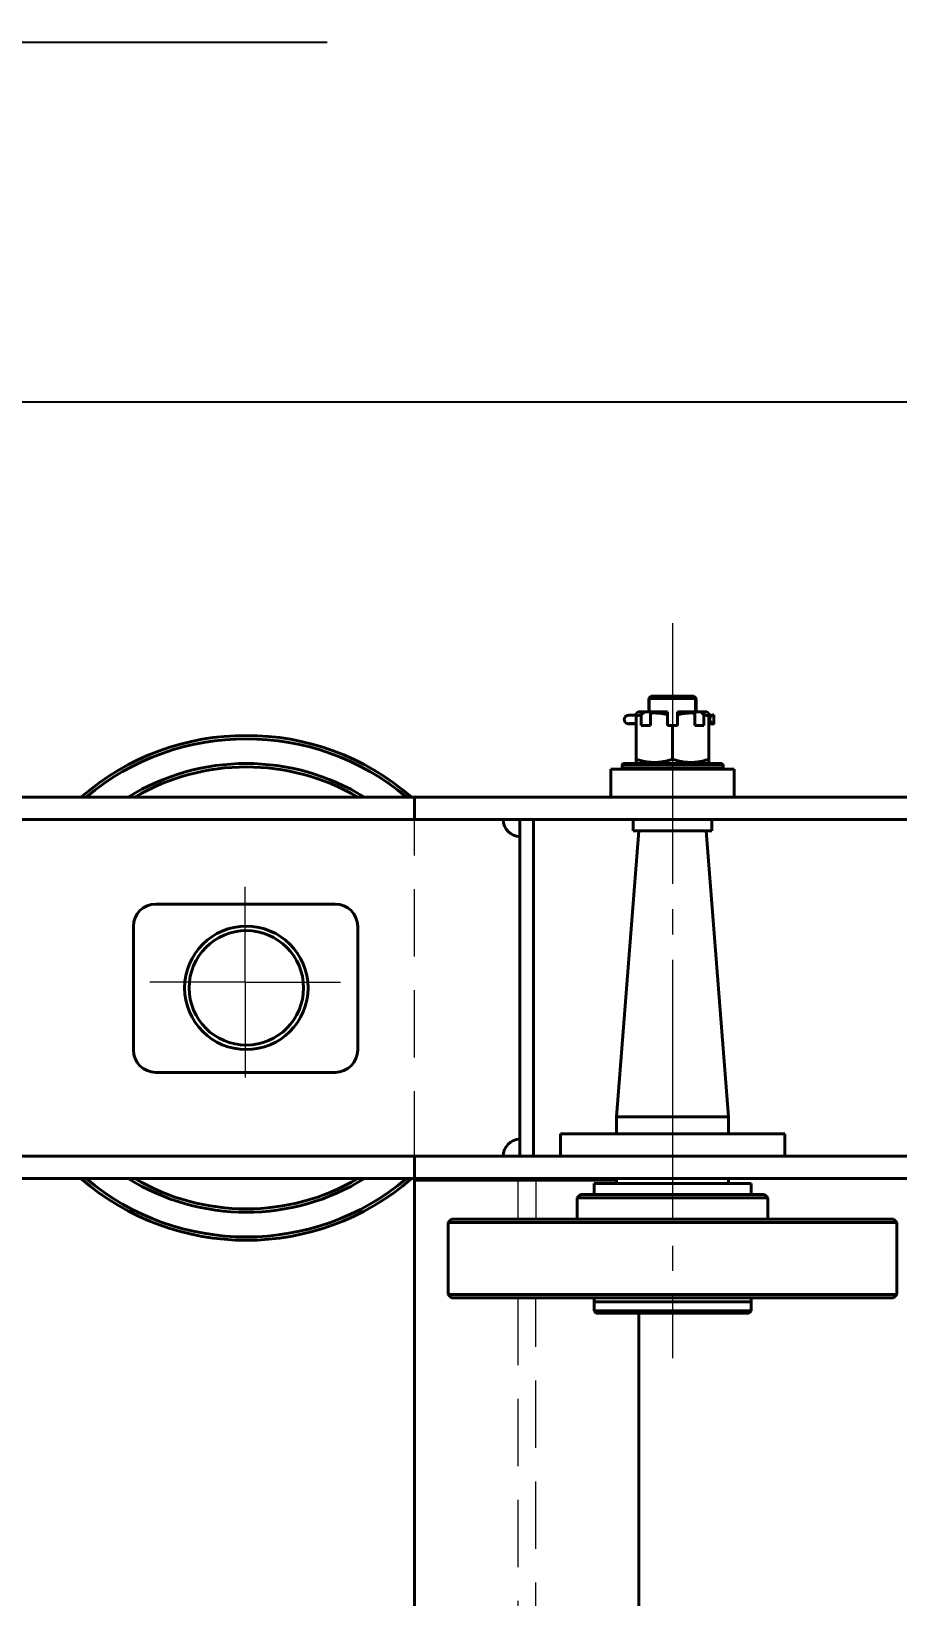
# Model space of a CAD drawing. Header units: millimetres. Extents: x 0 to 841, y 0 to 594.
# Drawn here: x 103 to 154.5, y 452.2 to 545.3 of the extents above; entities that cross this region are included whole.
import ezdxf

# ---------------------------------------------------------------- set-up
doc = ezdxf.new("R2010")
doc.units = ezdxf.units.MM
for name, pattern in [('K5LT_AXLED', [19.996264, 15.496264, -1.5, 1.5, -1.5]), ('K5LT_BASIC', [0]), ('K5LT_DASHED', [6, 4, -2]), ('K5LT_THIN', [0])]:
    doc.linetypes.add(name, pattern=pattern)
doc.layers.add('Системный слой', color=7, linetype='Continuous')
doc.styles.add('KDIMTEXTSTYLE', font='GOST_AU.SHX', dxfattribs={"width": 0.96, "oblique": 15, "height": 5})
doc.dimstyles.new('KDIMSTYLE (0.07)', dxfattribs={"dimtxt": 5, "dimasz": 1, "dimexe": 2, "dimexo": 0.0625, "dimgap": 1, "dimtad": 1, "dimlfac": 15, "dimtxsty": 'KDIMTEXTSTYLE', "dimsah": 1, "dimcen": 0.09, "dimdle": 1, "dimadec": 0, "dimazin": 0, "dimtfac": 0.667, "dimtmove": 0, "dimatfit": 3, "dimfxl": 1, "dimtvp": 1, "dimtolj": 1, "dimtzin": 0, "dimarcsym": 0})

# ---------------------------------------------------------------- blocks, each defined once
blk = doc.blocks.new('U17')
at = {"layer": 'Системный слой', "color": 150, "linetype": 'K5LT_BASIC', "lineweight": 40, "true_color": 0x0080ff}
for p, q in [((143.29, 504.406), (143.342, 504.559)), ((143.298, 504.342), (143.29, 504.406)), ((143.388, 504.208), (143.298, 504.342)), ((143.342, 504.559), (143.476, 504.648)), ((143.476, 504.648), (143.54, 504.656)), ((143.54, 504.156), (143.388, 504.208))]:
    blk.add_line(p, q, dxfattribs=at)
blk = doc.blocks.new('U18')
at = {"layer": 'Системный слой', "color": 150, "linetype": 'K5LT_BASIC', "lineweight": 40, "true_color": 0x0080ff}
for p, q in [((138.473, 504.127), (138.525, 504.132)), ((138.499, 504.124), (138.473, 504.127)), ((138.643, 504.12), (138.499, 504.124)), ((138.525, 504.132), (138.678, 504.134)), ((138.834, 504.121), (138.643, 504.12)), ((138.678, 504.134), (138.834, 504.134))]:
    blk.add_line(p, q, dxfattribs=at)
blk = doc.blocks.new('U19')
at = {"layer": 'Системный слой', "color": 150, "linetype": 'K5LT_BASIC', "lineweight": 40, "true_color": 0x0080ff}
for p, q in [((143.35, 504.627), (143.374, 504.627)), ((143.374, 504.627), (143.398, 504.627)), ((143.398, 504.627), (143.42, 504.625))]:
    blk.add_line(p, q, dxfattribs=at)
blk = doc.blocks.new('U20')
at = {"layer": 'Системный слой', "color": 150, "linetype": 'K5LT_BASIC', "lineweight": 40, "true_color": 0x0080ff}
for p, q in [((143.29, 504.127), (143.31, 504.127)), ((143.31, 504.127), (143.33, 504.127)), ((143.33, 504.127), (143.35, 504.127)), ((143.35, 504.127), (143.393, 504.128)), ((143.393, 504.128), (143.432, 504.13)), ((143.432, 504.13), (143.467, 504.136))]:
    blk.add_line(p, q, dxfattribs=at)
blk = doc.blocks.new('U31')
at = {"layer": 'Системный слой', "color": 150, "linetype": 'K5LT_BASIC', "lineweight": 40, "true_color": 0x0080ff}
for p, q in [((125.758, 471.763), (125.758, 431.096)), ((125.758, 423.096), (125.758, 413.763))]:
    blk.add_line(p, q, dxfattribs=at)
blk = doc.blocks.new('U32')
at = {"layer": 'Системный слой', "color": 150, "linetype": 'K5LT_BASIC', "lineweight": 40, "true_color": 0x0080ff}
for p, q in [((139.091, 469.096), (139.091, 431.096)), ((139.091, 423.096), (139.091, 419.763)), ((139.091, 415.763), (139.091, 413.763))]:
    blk.add_line(p, q, dxfattribs=at)
blk = doc.blocks.new('U110')
at = {"layer": 'Системный слой', "color": 150, "linetype": 'K5LT_BASIC', "lineweight": 40, "true_color": 0x0080ff}
for p, q in [((144.424, 479.763), (144.424, 480.763)), ((144.424, 476.808), (144.424, 477.096))]:
    blk.add_line(p, q, dxfattribs=at)
blk = doc.blocks.new('U111')
at = {"layer": 'Системный слой', "color": 150, "linetype": 'K5LT_BASIC', "lineweight": 40, "true_color": 0x0080ff}
for p, q in [((137.758, 479.763), (137.758, 480.763)), ((137.758, 476.808), (137.758, 477.096))]:
    blk.add_line(p, q, dxfattribs=at)
blk = doc.blocks.new('U112')
at = {"layer": 'Системный слой', "color": 150, "linetype": 'K5LT_BASIC', "lineweight": 40, "true_color": 0x0080ff}
for p, q in [((142.46, 504.829), (142.471, 504.912)), ((142.471, 504.912), (142.483, 504.967)), ((142.483, 504.9), (142.477, 504.829)), ((142.483, 504.967), (142.49, 504.986)), ((142.489, 504.953), (142.483, 504.9)), ((142.491, 504.982), (142.489, 504.953)), ((142.49, 504.986), (142.491, 504.986)), ((142.491, 504.986), (142.491, 504.984)), ((142.491, 504.984), (142.491, 504.982))]:
    blk.add_line(p, q, dxfattribs=at)
blk = doc.blocks.new('U113')
at = {"layer": 'Системный слой', "color": 150, "linetype": 'K5LT_BASIC', "lineweight": 40, "true_color": 0x0080ff}
for p, q in [((139.691, 504.984), (139.691, 504.986)), ((139.691, 504.986), (139.692, 504.986)), ((139.691, 504.982), (139.691, 504.984)), ((139.693, 504.953), (139.691, 504.982)), ((139.692, 504.986), (139.699, 504.967)), ((139.699, 504.9), (139.693, 504.953)), ((139.699, 504.967), (139.71, 504.912)), ((139.704, 504.829), (139.699, 504.9)), ((139.71, 504.912), (139.722, 504.829))]:
    blk.add_line(p, q, dxfattribs=at)
blk = doc.blocks.new('U114')
at = {"layer": 'Системный слой', "color": 150, "linetype": 'K5LT_BASIC', "lineweight": 40, "true_color": 0x0080ff}
for p, q in [((136.424, 476.808), (141.091, 476.808)), ((141.091, 476.808), (145.758, 476.808))]:
    blk.add_line(p, q, dxfattribs=at)
blk = doc.blocks.new('U115')
at = {"layer": 'Системный слой', "color": 150, "linetype": 'K5LT_BASIC', "lineweight": 40, "true_color": 0x0080ff}
for p, q in [((135.624, 476.141), (141.091, 476.141)), ((141.091, 476.141), (146.558, 476.141))]:
    blk.add_line(p, q, dxfattribs=at)
blk = doc.blocks.new('U116')
at = {"layer": 'Системный слой', "color": 150, "linetype": 'K5LT_BASIC', "lineweight": 40, "true_color": 0x0080ff}
for p, q in [((135.424, 475.941), (141.091, 475.941)), ((141.091, 475.941), (146.758, 475.941))]:
    blk.add_line(p, q, dxfattribs=at)
blk = doc.blocks.new('U117')
at = {"layer": 'Системный слой', "color": 150, "linetype": 'K5LT_BASIC', "lineweight": 40, "true_color": 0x0080ff}
for p, q in [((127.958, 474.675), (141.091, 474.675)), ((141.091, 474.675), (154.224, 474.675))]:
    blk.add_line(p, q, dxfattribs=at)
blk = doc.blocks.new('U118')
at = {"layer": 'Системный слой', "color": 150, "linetype": 'K5LT_BASIC', "lineweight": 40, "true_color": 0x0080ff}
for p, q in [((127.958, 470.008), (141.091, 470.008)), ((141.091, 470.008), (154.224, 470.008))]:
    blk.add_line(p, q, dxfattribs=at)
blk = doc.blocks.new('U119')
at = {"layer": 'Системный слой', "color": 150, "linetype": 'K5LT_BASIC', "lineweight": 40, "true_color": 0x0080ff}
for p, q in [((127.758, 470.208), (141.091, 470.208)), ((141.091, 470.208), (154.424, 470.208))]:
    blk.add_line(p, q, dxfattribs=at)
blk = doc.blocks.new('U120')
at = {"layer": 'Системный слой', "color": 150, "linetype": 'K5LT_BASIC', "lineweight": 40, "true_color": 0x0080ff}
for p, q in [((127.758, 474.475), (141.091, 474.475)), ((141.091, 474.475), (154.424, 474.475))]:
    blk.add_line(p, q, dxfattribs=at)
blk = doc.blocks.new('U121')
at = {"layer": 'Системный слой', "color": 150, "linetype": 'K5LT_BASIC', "lineweight": 40, "true_color": 0x0080ff}
for start, end in [(58.21167, 121.78833), (238.21167, 301.78833)]:
    blk.add_arc((115.758, 488.429), 13.333, start, end, dxfattribs=at)
blk = doc.blocks.new('U122')
at = {"layer": 'Системный слой', "color": 150, "linetype": 'K5LT_BASIC', "lineweight": 40, "true_color": 0x0080ff}
for start, end in [(59.64878, 120.35122), (239.64878, 300.35122)]:
    blk.add_arc((115.758, 488.429), 13.133, start, end, dxfattribs=at)
blk = doc.blocks.new('U123')
at = {"layer": 'Системный слой', "color": 150, "linetype": 'K5LT_BASIC', "lineweight": 40, "true_color": 0x0080ff}
for start, end in [(49.07394, 130.92606), (229.07394, 310.92606)]:
    blk.add_arc((115.758, 488.429), 15, start, end, dxfattribs=at)
blk = doc.blocks.new('U124')
at = {"layer": 'Системный слой', "color": 150, "linetype": 'K5LT_BASIC', "lineweight": 40, "true_color": 0x0080ff}
for start, end in [(49.95727, 130.04273), (229.95727, 310.04273)]:
    blk.add_arc((115.758, 488.429), 14.804, start, end, dxfattribs=at)
blk = doc.blocks.new('KDIMARROW_01')
at = {"layer": 'Системный слой'}
blk.add_hatch(color=0, dxfattribs=at).paths.add_polyline_path([(0, 0), (-5, 0.658), (-4.5, 0), (-5, -0.658)])
at = {"layer": 'Системный слой', "color": 0, "linetype": 'K5LT_THIN', "lineweight": 18}
for p, q in [((-4.5, 0), (-5, 0.658)), ((-5, 0.658), (0, 0)), ((0, 0), (-5, -0.658)), ((-5, -0.658), (-4.5, 0)), ((0, 0), (-1, 0))]:
    blk.add_line(p, q, dxfattribs=at)
blk = doc.blocks.new('U159')
at = {"layer": 'Системный слой', "color": 30, "linetype": 'K5LT_AXLED', "lineweight": 18, "true_color": 0xff8000}
for q in [(115.691, 494.429), (110.024, 488.763), (115.691, 483.096), (121.358, 488.763)]:
    blk.add_line((115.691, 488.763), q, dxfattribs=at)

msp = doc.modelspace()

# ---------------------------------------------------------------- linework, layer by layer
at = {"layer": 'Системный слой', "color": 30, "linetype": 'K5LT_AXLED', "lineweight": 18, "true_color": 0xff8000}
msp.add_line((141.09088, 510.09892), (141.09088, 466.42948), dxfattribs=at)
at = {"layer": 'Системный слой', "color": 150, "linetype": 'K5LT_BASIC', "lineweight": 40, "true_color": 0x0080ff}
for p, q in [((139.82422, 505.76281), (139.69088, 505.62948)), ((139.69088, 504.98157), (139.69088, 505.62948)), ((142.49088, 505.62948), (139.69088, 505.62948)), ((142.35755, 505.76281), (139.82422, 505.76281)), ((142.35755, 505.76281), (142.49088, 505.62948)), ((142.49088, 504.98157), (142.49088, 505.62948)), ((138.83716, 504.63356), (138.92422, 504.63232)), ((138.92422, 504.755), (138.92422, 504.57342)), ((138.92422, 502.01888), (138.92422, 504.57342)), ((139.05453, 504.82948), (139.43883, 504.82948)), ((139.2358, 504.02948), (139.2358, 504.66526)), ((139.43883, 504.82948), (139.8631, 504.82948)), ((139.77375, 504.75726), (139.77375, 504.02948)), ((139.8631, 504.82948), (140.79088, 504.82948)), ((140.79088, 504.82948), (140.79088, 504.6623)), ((140.79088, 504.02948), (140.79088, 504.6623)), ((141.39088, 504.82948), (142.31867, 504.82948)), ((141.39088, 504.82948), (141.39088, 504.6623)), ((141.39088, 504.6623), (141.39088, 504.02948)), ((142.31867, 504.82948), (142.74294, 504.82948)), ((142.40802, 504.02948), (142.40802, 504.75726)), ((142.74294, 504.82948), (143.12724, 504.82948)), ((142.94597, 504.66526), (142.94597, 504.02948)), ((143.25755, 504.57342), (143.25755, 504.755)), ((143.25755, 504.6271), (143.34984, 504.6271)), ((143.25755, 502.01888), (143.25755, 504.57342)), ((143.29011, 504.38434), (143.29011, 504.40606)), ((143.54011, 504.65595), (143.54011, 504.15616)), ((138.83361, 504.13369), (138.92422, 504.1324)), ((138.92422, 504.12198), (138.83361, 504.12069)), ((138.92422, 504.12185), (138.83716, 504.12061)), ((139.2358, 504.02948), (139.77375, 504.02948)), ((140.79088, 504.02948), (141.09088, 504.02948)), ((141.09088, 502.01888), (141.09088, 504.02948)), ((141.09088, 504.02948), (141.39088, 504.02948)), ((142.40802, 504.02948), (142.94597, 504.02948)), ((143.25755, 504.1272), (143.29011, 504.1272)), ((143.29011, 504.12718), (143.25755, 504.12718)), ((143.34984, 504.12708), (143.25755, 504.12708)), ((143.54011, 504.10595), (143.43318, 504.12996)), ((143.54011, 504.13444), (143.54011, 504.15616)), ((143.54011, 504.13444), (143.54011, 504.11994)), ((143.54011, 504.10595), (143.54011, 504.11994)), ((138.09088, 501.69615), (138.15755, 501.76281)), ((138.09088, 501.69615), (138.09088, 501.49615)), ((138.09088, 501.69615), (144.09088, 501.69615)), ((138.09088, 501.49615), (138.15755, 501.42948)), ((138.09088, 501.49615), (144.09088, 501.49615)), ((138.15755, 501.76281), (144.02422, 501.76281)), ((138.92422, 502.01888), (138.92422, 501.82536)), ((139.03255, 501.76281), (138.92422, 501.82536)), ((143.14922, 501.76281), (143.25755, 501.82536)), ((143.25755, 501.82536), (143.25755, 502.01888)), ((144.09088, 501.69615), (144.02422, 501.76281)), ((144.09088, 501.49615), (144.02422, 501.42948)), ((144.09088, 501.69615), (144.09088, 501.49615)), ((137.42422, 501.42948), (137.42422, 499.76281)), ((137.42422, 501.42948), (144.75755, 501.42948)), ((144.75755, 501.42948), (144.75755, 499.76281)), ((120.75755, 499.76281), (98.42422, 499.76281)), ((125.75755, 499.76281), (120.75755, 499.76281)), ((225.75755, 499.76281), (125.75755, 499.76281)), ((125.75755, 499.76281), (125.75755, 498.42948)), ((120.75755, 498.42948), (98.42422, 498.42948)), ((125.75755, 498.42948), (120.75755, 498.42948)), ((225.75755, 498.42948), (125.75755, 498.42948)), ((132.82422, 498.42948), (132.02422, 498.42948)), ((132.02422, 498.42948), (132.02422, 478.42948)), ((132.82422, 498.42948), (132.82422, 478.42948)), ((137.75755, 480.76281), (139.09088, 497.76281)), ((138.75755, 498.42948), (138.75755, 497.76281)), ((138.75755, 497.76281), (143.42422, 497.76281)), ((144.42422, 480.76281), (143.09088, 497.76281)), ((143.42422, 498.42948), (143.42422, 497.76281)), ((121.04371, 493.40892), (110.37704, 493.40892)), ((109.04371, 492.07558), (109.04371, 484.74225)), ((122.37704, 484.74225), (122.37704, 492.07558)), ((110.37704, 483.40892), (121.04371, 483.40892)), ((144.42422, 480.76281), (137.75755, 480.76281)), ((147.75755, 479.76281), (134.42422, 479.76281)), ((134.42422, 479.76281), (134.42422, 478.42948)), ((147.75755, 479.76281), (147.75755, 478.42948)), ((120.75755, 478.42948), (98.42422, 478.42948)), ((125.75755, 478.42948), (120.75755, 478.42948)), ((225.75755, 478.42948), (125.75755, 478.42948)), ((125.75755, 478.42948), (125.75755, 477.09615)), ((132.82422, 478.42948), (132.02422, 478.42948)), ((120.75755, 477.09615), (98.42422, 477.09615)), ((125.75755, 477.09615), (120.75755, 477.09615)), ((225.75755, 477.09615), (125.75755, 477.09615)), ((125.75755, 477.09615), (125.75755, 476.99258)), ((125.75755, 476.99258), (125.75755, 471.76281)), ((137.75755, 476.99258), (125.75755, 476.99258)), ((136.42422, 476.80802), (136.42422, 476.14135)), ((145.75755, 476.80802), (145.75755, 476.14135)), ((135.42422, 475.94135), (135.62422, 476.14135)), ((135.42422, 475.94135), (135.42422, 474.67468)), ((146.75755, 475.94135), (146.55755, 476.14135)), ((146.75755, 475.94135), (146.75755, 474.67468)), ((127.75755, 474.47468), (127.95755, 474.67468)), ((127.75755, 474.47468), (127.75755, 470.20802)), ((154.42422, 474.47468), (154.22422, 474.67468)), ((154.42422, 474.47468), (154.42422, 470.20802)), ((127.95755, 470.00802), (127.75755, 470.20802)), ((136.42422, 469.76281), (136.42422, 470.00802)), ((145.75755, 469.76281), (145.75755, 470.00802)), ((154.22422, 470.00802), (154.42422, 470.20802)), ((145.75755, 469.76281), (136.42422, 469.76281)), ((136.42422, 469.22948), (136.42422, 469.76281)), ((145.75755, 469.76281), (136.42422, 469.76281)), ((136.42422, 469.22948), (136.55755, 469.09615)), ((145.75755, 469.22948), (136.42422, 469.22948)), ((145.62422, 469.09615), (136.55755, 469.09615)), ((145.75755, 469.22948), (145.62422, 469.09615)), ((145.75755, 469.22948), (145.75755, 469.76281))]:
    msp.add_line(p, q, dxfattribs=at)
at = {"layer": 'Системный слой', "color": 7, "linetype": 'K5LT_THIN', "lineweight": 18}
for p, q in [((139.76305, 505.62948), (139.76305, 505.70165)), ((139.76305, 504.82948), (139.76305, 505.62948)), ((142.41872, 505.62948), (142.41872, 505.70165)), ((142.41872, 504.82948), (142.41872, 505.62948))]:
    msp.add_line(p, q, dxfattribs=at)
at = {"layer": 'Системный слой', "color": 7, "linetype": 'K5LT_DASHED', "lineweight": 18}
for p, q in [((125.75755, 478.2986), (125.75755, 498.56281)), ((131.89088, 476.99258), (131.89088, 474.67468)), ((132.95755, 476.99258), (132.95755, 474.67468)), ((131.89088, 470.00802), (131.89088, 431.09615)), ((132.95755, 431.09615), (132.95755, 470.00802))]:
    msp.add_line(p, q, dxfattribs=at)
at = {"layer": 'Системный слой', "color": 150, "linetype": 'K5LT_BASIC', "lineweight": 40, "true_color": 0x0080ff}
for radius in [3.66667, 3.4]:
    msp.add_circle((115.75755, 488.42948), radius, dxfattribs=at)
for centre, radius, start, end in [((262.24507, 353.32766), 194.75664, 128.9310027, 128.9648017), ((19.9367, 353.32766), 194.75664, 51.0351983, 51.0689973), ((132.02422, 498.42948), 1, 180, 270), ((110.37704, 492.07558), 1.33333, 90, 180), ((121.04371, 492.07558), 1.33333, 0, 90), ((110.37704, 484.74225), 1.33333, 180, 270), ((121.04371, 484.74225), 1.33333, 270, 0), ((132.02422, 478.42948), 1, 90, 180)]:
    msp.add_arc(centre, radius, start, end, dxfattribs=at)
msp.add_ellipse((143.54011, 504.3771), major_axis=(-0.17932, 0.17932), ratio=0.97144703, start_param=0.77091592, end_param=2.04446089, dxfattribs=at)
for points, knots in [([(138.83716, 504.12061), (138.82746, 504.12048), (138.81748, 504.12036), (138.7971, 504.12015), (138.78671, 504.12007), (138.76566, 504.11994), (138.75499, 504.1199), (138.73354, 504.11985), (138.72276, 504.11984), (138.70125, 504.11987), (138.69052, 504.1199), (138.66929, 504.12001), (138.65879, 504.12008), (138.63817, 504.12026), (138.62805, 504.12037), (138.60833, 504.12063), (138.59873, 504.12077), (138.58017, 504.1211), (138.57121, 504.12128), (138.55403, 504.12167), (138.54582, 504.12189), (138.5302, 504.12234), (138.52281, 504.12259), (138.5088, 504.12312), (138.50225, 504.1234), (138.49016, 504.12399), (138.48474, 504.12429), (138.47431, 504.12496), (138.46963, 504.1253), (138.45958, 504.12618), (138.45462, 504.12667), (138.44594, 504.12775), (138.44312, 504.12814), (138.43707, 504.12907), (138.43424, 504.12954), (138.42843, 504.13061), (138.42515, 504.13126), (138.41926, 504.13255), (138.41594, 504.13334), (138.40722, 504.13558), (138.40143, 504.13726), (138.38942, 504.14126), (138.38342, 504.1435), (138.37128, 504.14859), (138.36532, 504.15137), (138.35388, 504.15725), (138.34835, 504.16036), (138.33862, 504.16634), (138.33443, 504.16909), (138.32212, 504.1777), (138.31424, 504.18395), (138.29918, 504.19743), (138.29201, 504.2047), (138.27856, 504.22009), (138.27229, 504.22822), (138.26077, 504.24521), (138.25553, 504.25408), (138.24616, 504.27241), (138.24204, 504.28188), (138.23499, 504.30126), (138.23206, 504.31118), (138.22745, 504.33131), (138.22577, 504.34153), (138.22368, 504.36209), (138.22327, 504.37244), (138.22374, 504.39311), (138.22462, 504.40343), (138.22764, 504.42388), (138.22979, 504.43401), (138.23531, 504.45392), (138.23869, 504.4637), (138.24662, 504.48276), (138.25117, 504.49204), (138.26138, 504.50995), (138.26703, 504.51858), (138.27933, 504.53505), (138.28599, 504.5429), (138.30017, 504.55769), (138.30769, 504.56464), (138.32349, 504.57751), (138.33175, 504.58345), (138.34882, 504.59423), (138.35765, 504.59908), (138.36942, 504.60467), (138.37219, 504.60592), (138.38126, 504.60983), (138.38776, 504.61233), (138.40061, 504.61668), (138.40698, 504.61855), (138.41691, 504.62108), (138.4207, 504.62196), (138.42782, 504.62346), (138.43106, 504.62407), (138.43745, 504.62518), (138.44014, 504.62559), (138.44626, 504.62647), (138.44935, 504.62686), (138.45523, 504.62754), (138.45822, 504.62785), (138.4637, 504.62837), (138.46656, 504.62861), (138.47197, 504.62903), (138.4746, 504.62922), (138.48015, 504.6296), (138.48273, 504.62975), (138.48763, 504.63004), (138.48988, 504.63016), (138.49653, 504.63051), (138.50124, 504.63073), (138.51269, 504.63121), (138.5197, 504.63148), (138.5345, 504.63197), (138.54232, 504.63219), (138.55874, 504.63262), (138.56735, 504.63281), (138.58525, 504.63317), (138.59455, 504.63334), (138.61372, 504.63362), (138.6236, 504.63375), (138.6438, 504.63397), (138.65412, 504.63406), (138.67507, 504.6342), (138.68569, 504.63425), (138.70709, 504.63432), (138.71786, 504.63433), (138.7394, 504.63432), (138.75016, 504.63429), (138.77147, 504.6342), (138.78203, 504.63414), (138.80279, 504.63397), (138.813, 504.63387), (138.82775, 504.63369), (138.83249, 504.63363), (138.83716, 504.63356)], [0, 0, 0, 0, 1.00200714, 1.00200714, 2.00419311, 2.00419311, 3.00760408, 3.00760408, 4.01239402, 4.01239402, 5.01764724, 5.01764724, 6.02142784, 6.02142784, 7.02403947, 7.02403947, 8.02567195, 8.02567195, 9.02638429, 9.02638429, 10.02604837, 10.02604837, 11.02422315, 11.02422315, 12.01997523, 12.01997523, 12.94876566, 12.94876566, 13.81138017, 13.81138017, 14.67399469, 14.67399469, 15.09434954, 15.09434954, 15.44104409, 15.44104409, 15.78773865, 15.78773865, 16.13443321, 16.13443321, 16.73537472, 16.73537472, 17.33631623, 17.33631623, 17.93725775, 17.93725775, 18.53819926, 18.53819926, 19.0074416, 19.0074416, 19.94592629, 19.94592629, 20.8986647, 20.8986647, 21.85598238, 21.85598238, 22.81637665, 22.81637665, 23.77885039, 23.77885039, 24.74271038, 24.74271038, 25.70744426, 25.70744426, 26.67264365, 26.67264365, 27.6379524, 27.6379524, 28.60302647, 28.60302647, 29.56749684, 29.56749684, 30.53092703, 30.53092703, 31.49275595, 31.49275595, 32.45221211, 32.45221211, 33.40817832, 33.40817832, 34.35898285, 34.35898285, 35.3021433, 35.3021433, 35.58972047, 35.58972047, 36.24325239, 36.24325239, 36.89678432, 36.89678432, 37.2864747, 37.2864747, 37.67616508, 37.67616508, 38.06585546, 38.06585546, 38.5336458, 38.5336458, 39.00143614, 39.00143614, 39.46922648, 39.46922648, 39.93701682, 39.93701682, 40.40480716, 40.40480716, 40.77057982, 40.77057982, 41.50212513, 41.50212513, 42.49672689, 42.49672689, 43.49424304, 43.49424304, 44.49343579, 44.49343579, 45.49373835, 45.49373835, 46.49494493, 46.49494493, 47.49706001, 47.49706001, 48.50022768, 48.50022768, 49.50470497, 49.50470497, 50.510564, 50.510564, 51.51458271, 51.51458271, 52.51738737, 52.51738737, 53, 53, 53, 53]), ([(138.92422, 504.57342), (138.9681, 504.58804), (139.07147, 504.62094), (139.1757, 504.65002), (139.2358, 504.66526)], [0, 0, 0, 0, 2.13024488, 5, 5, 5, 5]), ([(139.77375, 504.75726), (139.80929, 504.76019), (139.88717, 504.76517), (140.00239, 504.76778), (140.11175, 504.7656), (140.21046, 504.76014), (140.30483, 504.75187), (140.41718, 504.73829), (140.56478, 504.71451), (140.69415, 504.68663), (140.77569, 504.66621), (140.79088, 504.6623)], [0, 0, 0, 0, 1.25251706, 2.74152566, 4.04908599, 5.09606772, 6.21448173, 7.37579582, 9.06687336, 11.45253517, 12, 12, 12, 12]), ([(141.39088, 504.6623), (141.44332, 504.67577), (141.52679, 504.69538), (141.63986, 504.71763), (141.72671, 504.73223), (141.81795, 504.74507), (141.9209, 504.75634), (142.0426, 504.76485), (142.17083, 504.76795), (142.29415, 504.76519), (142.37204, 504.76023), (142.40802, 504.75726)], [0, 0, 0, 0, 1.88847081, 2.99386071, 4.03155251, 4.97351987, 6.225152, 7.66606335, 9.25848739, 10.73191179, 12, 12, 12, 12]), ([(142.94597, 504.66526), (143.01231, 504.64844), (143.11649, 504.61909), (143.2198, 504.586), (143.25755, 504.57342)], [0, 0, 0, 0, 3.16757557, 5, 5, 5, 5]), ([(143.29011, 504.1272), (143.30057, 504.1272), (143.32041, 504.12723), (143.34858, 504.12744), (143.37474, 504.12797), (143.40596, 504.12932), (143.43578, 504.13233), (143.45692, 504.1371), (143.46534, 504.13976), (143.46689, 504.14028)], [0, 0, 0, 0, 1.59166988, 3.02209423, 4.35455626, 5.74366241, 8.17237236, 9.65998321, 10, 10, 10, 10]), ([(143.54011, 504.13444), (143.54011, 504.13417), (143.53915, 504.13367), (143.53508, 504.13297), (143.52875, 504.13246), (143.52066, 504.13233), (143.50982, 504.13271), (143.49351, 504.13423), (143.47713, 504.13744), (143.46689, 504.14028)], [0, 0, 0, 0, 1.4266693, 2.60417713, 3.91652843, 5.21257166, 6.10111304, 7.74259883, 10, 10, 10, 10]), ([(143.54011, 504.11994), (143.54011, 504.12021), (143.53915, 504.12071), (143.53508, 504.12148), (143.52875, 504.12236), (143.52066, 504.12347), (143.50982, 504.12517), (143.49351, 504.12825), (143.47713, 504.13259), (143.46689, 504.13602)], [0, 0, 0, 0, 1.42642207, 2.60417043, 3.9165287, 5.2125482, 6.10111034, 7.74259744, 10, 10, 10, 10]), ([(141.09088, 502.01888), (141.02904, 501.99827), (140.91998, 501.96423), (140.7623, 501.9218), (140.64109, 501.89409), (140.54052, 501.87452), (140.46038, 501.86091), (140.38377, 501.84994), (140.31137, 501.8414), (140.24402, 501.83499), (140.1762, 501.83013), (140.09731, 501.82637), (140.01071, 501.82482), (139.92662, 501.82618), (139.85651, 501.8292), (139.7778, 501.83424), (139.68081, 501.84342), (139.5659, 501.85884), (139.45326, 501.87815), (139.32522, 501.90458), (139.14828, 501.94825), (139.00938, 501.99049), (138.92422, 502.01888)], [0, 0, 0, 0, 2.01951241, 3.54236557, 5.07783802, 5.89464333, 6.74152157, 7.61843389, 8.3161695, 9.02396657, 9.73757017, 10.44705899, 11.49973994, 12.45334055, 13.0842207, 13.70002283, 14.92616888, 16.13708269, 17.32930249, 18.49719456, 20.21493166, 23, 23, 23, 23]), ([(143.25755, 502.01888), (143.19571, 501.99827), (143.08665, 501.96423), (142.92897, 501.9218), (142.80776, 501.89409), (142.70719, 501.87452), (142.62705, 501.86091), (142.55043, 501.84994), (142.47804, 501.8414), (142.41069, 501.83499), (142.34287, 501.83013), (142.26398, 501.82637), (142.17738, 501.82482), (142.09328, 501.82618), (142.02318, 501.8292), (141.94446, 501.83424), (141.84748, 501.84342), (141.73256, 501.85884), (141.61993, 501.87815), (141.49189, 501.90458), (141.31494, 501.94825), (141.17605, 501.99049), (141.09088, 502.01888)], [0, 0, 0, 0, 2.01951241, 3.54236557, 5.07783802, 5.89464333, 6.74152157, 7.61843389, 8.3161695, 9.02396657, 9.73757017, 10.44705899, 11.49973994, 12.45334055, 13.0842207, 13.70002283, 14.92616888, 16.13708269, 17.32930249, 18.49719456, 20.21493166, 23, 23, 23, 23])]:
    msp.add_open_spline(points, degree=3, knots=knots, dxfattribs=at)
for points in [[(139.05453, 504.82948), (139.01109, 504.80467), (138.96765, 504.77984), (138.92422, 504.755)], [(139.43883, 504.82948), (139.37113, 504.77479), (139.30346, 504.72005), (139.2358, 504.66526)], [(142.74294, 504.82948), (142.81063, 504.77479), (142.87831, 504.72005), (142.94597, 504.66526)], [(143.12724, 504.82948), (143.17068, 504.80467), (143.21412, 504.77984), (143.25755, 504.755)]]:
    msp.add_open_spline(points, degree=3, dxfattribs=at)

# ---------------------------------------------------------------- block references
at = {"layer": 'Системный слой'}
for name in ['U123', 'U124', 'U113', 'U112', 'U17', 'U19', 'U18', 'U20', 'U121', 'U122', 'U159', 'U111', 'U110', 'U114', 'U116', 'U115', 'U120', 'U117', 'U31', 'U119', 'U118', 'U32']:
    msp.add_blockref(name, (0, 0), dxfattribs=at)

# ---------------------------------------------------------------- dimensions: what is measured, and where the dimension line sits
at = {"layer": 'Системный слой', "color": 7}
msp.add_linear_dim(base=(72.42422, 544.61356), p1=(279.09088, 487.09615), p2=(72.42422, 488.42948), location=(175.75755, 544.61356), dimstyle='KDIMSTYLE (0.07)', override={"dimexo": 0, "dimpost": '\\H3.5;\\W0.965;\\Q15;<>', "dimblk1": 'KDIMARROW_01', "dimblk2": 'KDIMARROW_01', "dimse1": 0, "dimse2": 0, "dimclrt": 7, "dimtolj": 1}, dxfattribs=at).render()
for base, p1, p2, location in [((54.429, 523.22948), (125.75755, 368.76281), (175.76162, 523.22948), (54.429, 432.22948)), ((61.84625, 368.76281), (98.42422, 499.76281), (125.75755, 368.76281), (61.84625, 434.26281)), ((68.31812, 368.76281), (125.75755, 477.09615), (125.75755, 368.76281), (68.31812, 436.76281))]:
    msp.add_linear_dim(base=base, p1=p1, p2=p2, angle=90, location=location, dimstyle='KDIMSTYLE (0.07)', override={"dimexo": 0, "dimpost": '\\H3.5;\\W0.965;\\Q15;<>', "dimblk1": 'KDIMARROW_01', "dimblk2": 'KDIMARROW_01', "dimse1": 0, "dimse2": 0, "dimclrt": 7, "dimtolj": 1}, dxfattribs=at).render()

doc.saveas('drawing.dxf')
